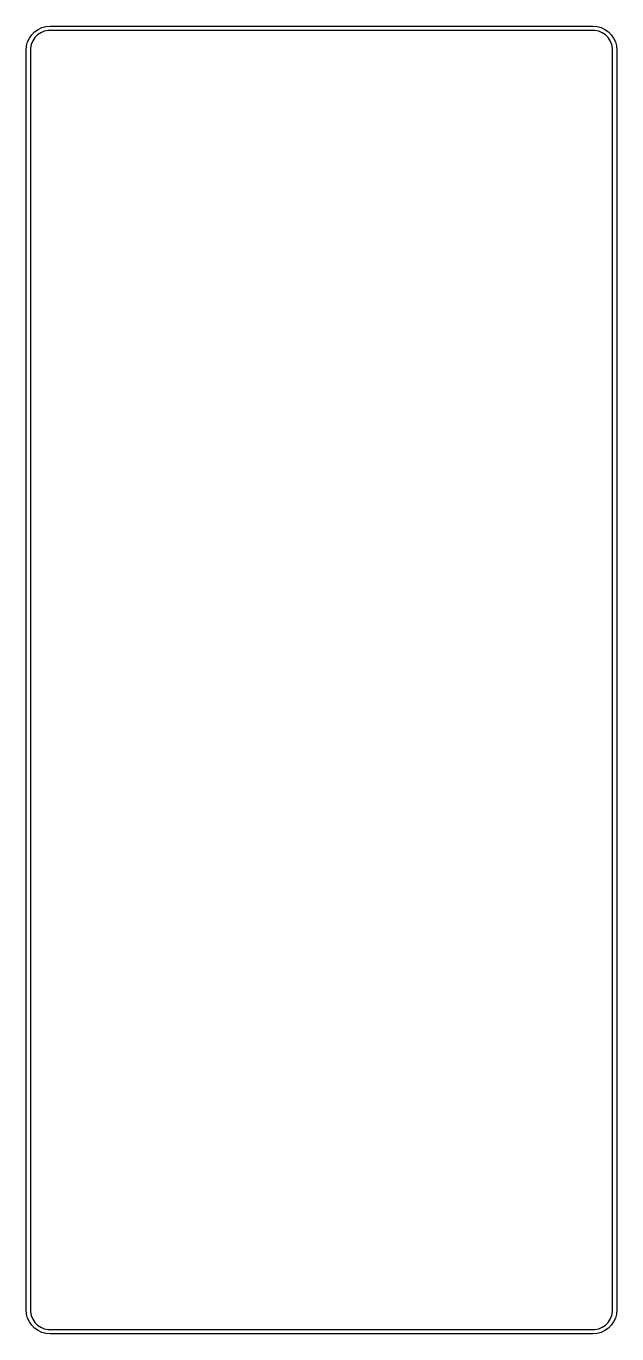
# Model space of a CAD drawing. Header units: inches. Extents: x 5.1 to 6.17, y -4.14 to -1.77.
import ezdxf

# ---------------------------------------------------------------- set-up
doc = ezdxf.new("R2010")
doc.units = ezdxf.units.IN
doc.header["$MEASUREMENT"] = 0
doc.layers.add('Edge.Cuts', color=254, linetype='CONTINUOUS', true_color=0xd0d2cd)

msp = doc.modelspace()

# ---------------------------------------------------------------- linework, layer by layer
at = {"layer": 'Edge.Cuts', "linetype": 'CONTINUOUS'}
for p, q in [((5.1115, -1.7778), (5.1177, -1.7735)), ((5.1177, -1.7735), (5.1246, -1.7703)), ((5.129, -1.777), (5.1226, -1.7796)), ((5.1246, -1.7703), (5.1318, -1.7684)), ((5.1359, -1.7756), (5.129, -1.777)), ((5.1318, -1.7684), (5.1394, -1.7677)), ((5.1394, -1.7756), (5.1359, -1.7756)), ((5.1394, -1.7677), (6.1236, -1.7677)), ((6.1236, -1.7756), (5.1394, -1.7756)), ((6.1236, -1.7677), (6.1311, -1.7684)), ((6.1271, -1.7756), (6.1236, -1.7756)), ((6.134, -1.777), (6.1271, -1.7756)), ((6.1311, -1.7684), (6.1384, -1.7703)), ((6.1404, -1.7796), (6.134, -1.777)), ((6.1384, -1.7703), (6.1453, -1.7735)), ((6.1453, -1.7735), (6.1515, -1.7778)), ((5.0967, -1.8035), (5.0987, -1.7962)), ((5.0987, -1.7962), (5.1019, -1.7894)), ((5.1019, -1.7894), (5.1062, -1.7832)), ((5.1053, -1.8007), (5.1039, -1.8075)), ((5.108, -1.7942), (5.1053, -1.8007)), ((5.1062, -1.7832), (5.1115, -1.7778)), ((5.1118, -1.7884), (5.108, -1.7942)), ((5.1168, -1.7835), (5.1118, -1.7884)), ((5.1226, -1.7796), (5.1168, -1.7835)), ((6.1462, -1.7835), (6.1404, -1.7796)), ((6.1511, -1.7884), (6.1462, -1.7835)), ((6.155, -1.7942), (6.1511, -1.7884)), ((6.1515, -1.7778), (6.1568, -1.7832)), ((6.1577, -1.8007), (6.155, -1.7942)), ((6.1568, -1.7832), (6.1611, -1.7894)), ((6.1591, -1.8075), (6.1577, -1.8007)), ((6.1611, -1.7894), (6.1643, -1.7962)), ((6.1643, -1.7962), (6.1663, -1.8035)), ((5.0961, -1.811), (5.0967, -1.8035)), ((5.0961, -4.0945), (5.0961, -1.811)), ((5.1039, -1.8075), (5.1039, -1.811)), ((5.1039, -1.811), (5.1039, -4.0945)), ((6.1591, -1.811), (6.1591, -1.8075)), ((6.1591, -4.0945), (6.1591, -1.811)), ((6.1663, -1.8035), (6.1669, -1.811)), ((6.1669, -1.811), (6.1669, -4.0945)), ((5.0967, -4.102), (5.0961, -4.0945)), ((5.1039, -4.0945), (5.1039, -4.098)), ((5.1039, -4.098), (5.1053, -4.1048)), ((6.1577, -4.1048), (6.1591, -4.098)), ((6.1591, -4.098), (6.1591, -4.0945)), ((6.1669, -4.0945), (6.1663, -4.102)), ((5.0987, -4.1093), (5.0967, -4.102)), ((5.1019, -4.1161), (5.0987, -4.1093)), ((5.1062, -4.1223), (5.1019, -4.1161)), ((5.1053, -4.1048), (5.108, -4.1113)), ((5.1115, -4.1277), (5.1062, -4.1223)), ((5.108, -4.1113), (5.1118, -4.1171)), ((5.1118, -4.1171), (5.1168, -4.122)), ((5.1168, -4.122), (5.1226, -4.1259)), ((6.1404, -4.1259), (6.1462, -4.122)), ((6.1462, -4.122), (6.1511, -4.1171)), ((6.1511, -4.1171), (6.155, -4.1113)), ((6.1568, -4.1223), (6.1515, -4.1277)), ((6.155, -4.1113), (6.1577, -4.1048)), ((6.1611, -4.1161), (6.1568, -4.1223)), ((6.1643, -4.1093), (6.1611, -4.1161)), ((6.1663, -4.102), (6.1643, -4.1093)), ((5.1177, -4.132), (5.1115, -4.1277)), ((5.1246, -4.1352), (5.1177, -4.132)), ((5.1226, -4.1259), (5.129, -4.1286)), ((5.1318, -4.1371), (5.1246, -4.1352)), ((5.129, -4.1286), (5.1359, -4.1299)), ((5.1394, -4.1378), (5.1318, -4.1371)), ((5.1359, -4.1299), (5.1394, -4.1299)), ((5.1394, -4.1299), (6.1236, -4.1299)), ((6.1236, -4.1378), (5.1394, -4.1378)), ((6.1236, -4.1299), (6.1271, -4.1299)), ((6.1311, -4.1371), (6.1236, -4.1378)), ((6.1271, -4.1299), (6.134, -4.1286)), ((6.1384, -4.1352), (6.1311, -4.1371)), ((6.134, -4.1286), (6.1404, -4.1259)), ((6.1453, -4.132), (6.1384, -4.1352)), ((6.1515, -4.1277), (6.1453, -4.132))]:
    msp.add_line(p, q, dxfattribs=at)

doc.saveas('drawing.dxf')
